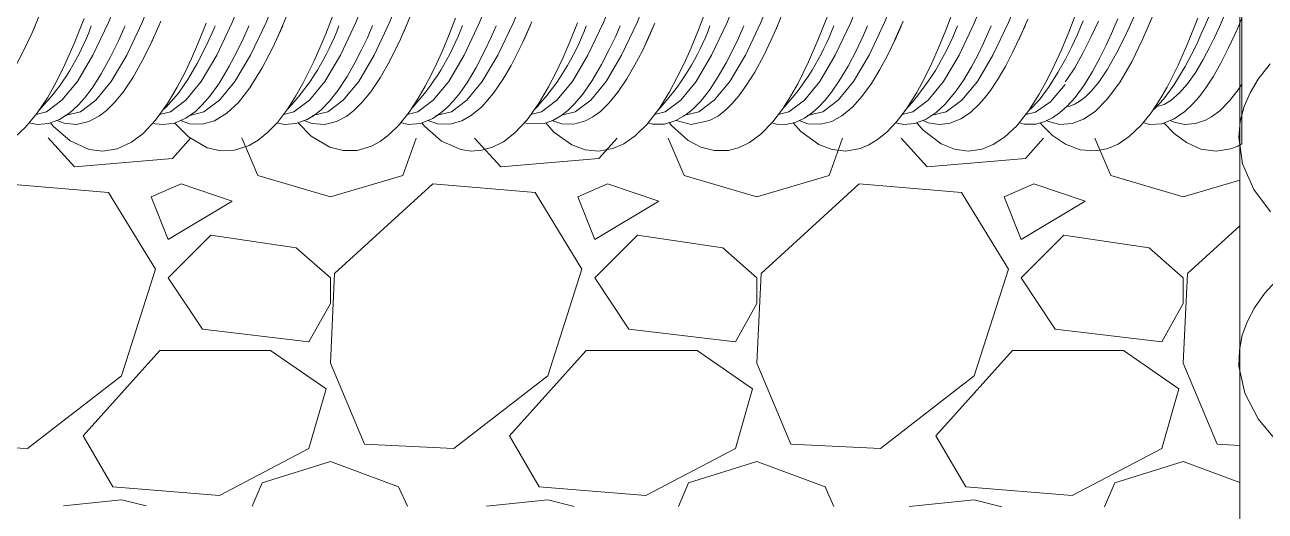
# Model space of a CAD drawing. Header units: millimetres. Extents: x 4229 to 8429, y -1187 to 1783.
# Drawn here: x 7323.5 to 7467.5, y 948.5 to 1004.9 of the extents above; entities that cross this region are included whole.
import ezdxf

# ---------------------------------------------------------------- set-up
doc = ezdxf.new("R2010")
doc.units = ezdxf.units.MM

msp = doc.modelspace()

# ---------------------------------------------------------------- linework, layer by layer
at = {"lineweight": 5}
for p, q in [((7464.56, 1205.49), (7464.56, 907.55)), ((7464.79, 991.14), (7464.79, 1047.39)), ((7466.7, 998.63), (7468.1, 1000.41)), ((7465.76, 997.05), (7466.7, 998.63)), ((7465.07, 995.45), (7465.76, 997.05)), ((7464.61, 993.73), (7465.07, 995.45)), ((7464.44, 991.91), (7464.61, 993.73)), ((7329.29, 988.45), (7326.22, 991.8)), ((7342.8, 991.8), (7340.68, 989.44)), ((7348.72, 991.8), (7350.58, 987.46)), ((7367.4, 987.46), (7368.95, 991.79)), ((7378.79, 988.45), (7375.73, 991.79)), ((7392.28, 991.79), (7390.17, 989.44)), ((7398.22, 991.79), (7400.07, 987.46)), ((7416.9, 987.46), (7418.44, 991.78)), ((7428.28, 988.45), (7425.23, 991.78)), ((7441.77, 991.78), (7439.67, 989.44)), ((7447.72, 991.78), (7449.57, 987.46)), ((7464.87, 988.81), (7464.44, 991.91)), ((7340.68, 989.44), (7329.29, 988.45)), ((7390.17, 989.44), (7378.79, 988.45)), ((7439.67, 989.44), (7428.28, 988.45)), ((7466.19, 985.81), (7464.87, 988.81)), ((7333.25, 985.48), (7321.37, 986.47)), ((7341.67, 986.47), (7338.2, 984.99)), ((7347.61, 984.49), (7341.67, 986.47)), ((7350.58, 987.46), (7358.99, 984.99)), ((7358.99, 984.99), (7367.4, 987.46)), ((7370.87, 986.47), (7359.48, 976.08)), ((7382.75, 985.48), (7370.87, 986.47)), ((7391.16, 986.47), (7387.7, 984.99)), ((7397.1, 984.49), (7391.16, 986.47)), ((7400.07, 987.46), (7408.49, 984.99)), ((7408.49, 984.99), (7416.9, 987.46)), ((7420.37, 986.47), (7408.98, 976.08)), ((7432.24, 985.48), (7420.37, 986.47)), ((7440.66, 986.47), (7437.19, 984.99)), ((7446.6, 984.49), (7440.66, 986.47)), ((7449.57, 987.46), (7457.98, 984.99)), ((7457.98, 984.99), (7464.56, 986.92)), ((7338.7, 976.57), (7333.25, 985.48)), ((7338.2, 984.99), (7340.18, 980.04)), ((7388.19, 976.57), (7382.75, 985.48)), ((7387.7, 984.99), (7389.68, 980.04)), ((7437.69, 976.57), (7432.24, 985.48)), ((7437.19, 984.99), (7439.17, 980.04)), ((7468.13, 983.22), (7466.19, 985.81)), ((7340.18, 980.04), (7347.61, 984.49)), ((7389.68, 980.04), (7397.1, 984.49)), ((7439.17, 980.04), (7446.6, 984.49)), ((7345.13, 980.53), (7340.18, 975.58)), ((7355.03, 979.05), (7345.13, 980.53)), ((7394.63, 980.53), (7389.68, 975.58)), ((7404.53, 979.05), (7394.63, 980.53)), ((7444.12, 980.53), (7439.17, 975.58)), ((7454.02, 979.05), (7444.12, 980.53)), ((7464.56, 981.63), (7458.48, 976.08)), ((7358.99, 975.58), (7355.03, 979.05)), ((7408.49, 975.58), (7404.53, 979.05)), ((7457.98, 975.58), (7454.02, 979.05)), ((7334.74, 964.2), (7338.7, 976.57)), ((7384.23, 964.2), (7388.19, 976.57)), ((7433.73, 964.2), (7437.69, 976.57)), ((7340.18, 975.58), (7344.14, 969.64)), ((7359.48, 976.08), (7358.99, 965.68)), ((7358.99, 972.61), (7358.99, 975.58)), ((7389.68, 975.58), (7393.64, 969.64)), ((7408.98, 976.08), (7408.49, 965.68)), ((7408.49, 972.61), (7408.49, 975.58)), ((7439.17, 975.58), (7443.13, 969.64)), ((7458.48, 976.08), (7457.98, 965.68)), ((7457.98, 972.61), (7457.98, 975.58)), ((7467.42, 973.76), (7469.15, 975.66)), ((7466.25, 972.09), (7467.42, 973.76)), ((7356.51, 968.16), (7358.99, 972.61)), ((7406.01, 968.16), (7408.49, 972.61)), ((7455.51, 968.16), (7457.98, 972.61)), ((7465.44, 970.57), (7466.25, 972.09)), ((7464.85, 968.93), (7465.44, 970.57)), ((7344.14, 969.64), (7356.51, 968.16)), ((7393.64, 969.64), (7406.01, 968.16)), ((7443.13, 969.64), (7455.51, 968.16)), ((7464.51, 967.18), (7464.85, 968.93)), ((7330.28, 957.27), (7339.19, 967.17)), ((7339.19, 967.17), (7352.06, 967.17)), ((7352.06, 967.17), (7358.49, 962.71)), ((7379.78, 957.27), (7388.69, 967.17)), ((7388.69, 967.17), (7401.56, 967.17)), ((7401.56, 967.17), (7407.99, 962.71)), ((7429.27, 957.27), (7438.18, 967.17)), ((7438.18, 967.17), (7451.05, 967.17)), ((7451.05, 967.17), (7457.49, 962.71)), ((7464.46, 965.33), (7464.51, 967.18)), ((7358.99, 965.68), (7362.95, 956.28)), ((7408.49, 965.68), (7412.45, 956.28)), ((7457.98, 965.68), (7461.94, 956.28)), ((7465.13, 962.21), (7464.46, 965.33)), ((7323.85, 955.78), (7334.74, 964.2)), ((7373.34, 955.78), (7384.23, 964.2)), ((7422.84, 955.78), (7433.73, 964.2)), ((7358.49, 962.71), (7356.51, 955.78)), ((7407.99, 962.71), (7406.01, 955.78)), ((7457.49, 962.71), (7455.51, 955.78)), ((7466.67, 959.24), (7465.13, 962.21)), ((7468.72, 956.76), (7466.67, 959.24)), ((7313.45, 956.28), (7323.85, 955.78)), ((7333.75, 951.33), (7330.28, 957.27)), ((7362.95, 956.28), (7373.34, 955.78)), ((7383.24, 951.33), (7379.78, 957.27)), ((7412.45, 956.28), (7422.84, 955.78)), ((7432.74, 951.33), (7429.27, 957.27)), ((7461.94, 956.28), (7464.56, 956.15)), ((7356.51, 955.78), (7346.12, 950.34)), ((7406.01, 955.78), (7395.62, 950.34)), ((7455.51, 955.78), (7445.11, 950.34)), ((7351.07, 951.82), (7358.99, 954.3)), ((7358.99, 954.3), (7366.91, 951.33)), ((7400.57, 951.82), (7408.49, 954.3)), ((7408.49, 954.3), (7416.41, 951.33)), ((7450.06, 951.82), (7457.98, 954.3)), ((7457.98, 954.3), (7464.56, 951.83)), ((7349.91, 949.12), (7351.07, 951.82)), ((7399.39, 949.07), (7400.57, 951.82)), ((7448.86, 949.03), (7450.06, 951.82)), ((7346.12, 950.34), (7333.75, 951.33)), ((7366.91, 951.33), (7367.94, 949.1)), ((7395.62, 950.34), (7383.24, 951.33)), ((7416.41, 951.33), (7417.45, 949.06)), ((7445.11, 950.34), (7432.74, 951.33)), ((7334.74, 949.84), (7328.03, 949.14)), ((7337.6, 949.13), (7334.74, 949.84)), ((7384.23, 949.84), (7377.1, 949.09)), ((7387.28, 949.08), (7384.23, 949.84)), ((7433.73, 949.84), (7426.17, 949.05)), ((7436.95, 949.04), (7433.73, 949.84))]:
    msp.add_line(p, q, dxfattribs=at)
at = {"lineweight": 5, "flags": 128}
for points in [[(7358.37, 1088.24), (7358.36, 1088.21), (7356.57, 1083.71), (7354.76, 1078.55), (7352.98, 1072.86), (7351.19, 1066.73), (7349.38, 1060.24), (7347.59, 1053.53), (7345.8, 1046.71), (7343.99, 1039.87), (7342.2, 1033.16), (7340.42, 1026.69), (7338.61, 1020.54), (7336.82, 1014.86), (7335.03, 1009.72), (7333.22, 1005.19), (7331.43, 1001.4), (7329.65, 998.37), (7327.83, 996.17), (7326.05, 994.83), (7324.84, 994.53)], [(7362.3, 1088.25), (7362.29, 1088.22), (7360.48, 1083.69), (7358.69, 1078.55), (7356.9, 1072.87), (7355.09, 1066.72), (7353.3, 1060.25), (7351.52, 1053.54), (7349.71, 1046.69), (7347.92, 1039.88), (7346.13, 1033.17), (7344.32, 1026.67), (7342.53, 1020.55), (7340.75, 1014.86), (7338.93, 1009.7), (7337.15, 1005.2), (7335.36, 1001.4), (7333.55, 998.36), (7331.76, 996.17), (7329.97, 994.84), (7328.17, 994.39)], [(7376.66, 1088.25), (7376.63, 1088.21), (7374.85, 1083.7), (7373.06, 1078.56), (7371.25, 1072.86), (7369.46, 1066.73), (7367.67, 1060.25), (7365.86, 1053.52), (7362.29, 1039.89), (7360.48, 1033.15), (7358.69, 1026.68), (7356.9, 1020.55), (7355.09, 1014.85), (7353.3, 1009.71), (7351.52, 1005.2), (7349.71, 1001.39), (7347.92, 998.37), (7346.13, 996.17), (7344.32, 994.83), (7342.67, 994.42)], [(7387.08, 1088.21), (7385.29, 1083.7), (7383.5, 1078.56), (7381.69, 1072.86), (7379.9, 1066.73), (7378.12, 1060.25), (7376.31, 1053.52), (7372.73, 1039.89), (7370.92, 1033.15), (7369.13, 1026.68), (7367.35, 1020.55), (7365.53, 1014.85), (7363.75, 1009.71), (7361.96, 1005.2), (7360.15, 1001.39), (7358.36, 998.37), (7356.57, 996.17), (7354.76, 994.83), (7353.55, 994.53)], [(7415.82, 1088.22), (7414.01, 1083.69), (7412.22, 1078.55), (7410.43, 1072.87), (7408.62, 1066.72), (7406.83, 1060.25), (7405.05, 1053.54), (7403.23, 1046.69), (7401.45, 1039.88), (7399.66, 1033.17), (7397.85, 1026.67), (7396.06, 1020.55), (7394.27, 1014.86), (7392.46, 1009.7), (7390.68, 1005.2), (7388.89, 1001.4), (7387.08, 998.36), (7385.29, 996.17), (7383.5, 994.84), (7382.25, 994.53)], [(7444.28, 1087.6), (7442.57, 1083.23), (7440.85, 1078.28), (7439.15, 1072.86), (7437.36, 1066.73), (7435.55, 1060.24), (7433.76, 1053.53), (7431.97, 1046.71), (7430.16, 1039.87), (7428.38, 1033.16), (7426.59, 1026.69), (7424.78, 1020.54), (7422.99, 1014.86), (7421.2, 1009.72), (7419.39, 1005.19), (7417.6, 1001.4), (7415.82, 998.37), (7414.01, 996.17), (7412.22, 994.83), (7410.99, 994.53)], [(7371.26, 1084.54), (7370.92, 1083.69), (7369.13, 1078.55), (7367.35, 1072.87), (7365.53, 1066.72), (7363.75, 1060.25), (7361.96, 1053.54), (7360.15, 1046.69), (7358.36, 1039.88), (7356.57, 1033.17), (7354.76, 1026.67), (7352.98, 1020.55), (7351.19, 1014.86), (7349.38, 1009.7), (7347.59, 1005.2), (7345.8, 1001.4), (7343.99, 998.36), (7342.2, 996.17), (7340.42, 994.84), (7339.16, 994.52)], [(7389.48, 1084.38), (7389.22, 1083.71), (7387.41, 1078.55), (7385.62, 1072.86), (7383.83, 1066.73), (7382.02, 1060.24), (7380.23, 1053.53), (7378.44, 1046.71), (7376.63, 1039.87), (7374.85, 1033.16), (7373.06, 1026.69), (7371.25, 1020.54), (7369.46, 1014.86), (7367.67, 1009.72), (7365.86, 1005.19), (7364.08, 1001.4), (7362.29, 998.37), (7360.48, 996.17), (7358.69, 994.83), (7356.9, 994.39), (7356.9, 994.39)], [(7400, 1084.57), (7399.66, 1083.71), (7397.85, 1078.55), (7396.06, 1072.86), (7394.27, 1066.73), (7392.46, 1060.24), (7390.68, 1053.53), (7388.89, 1046.71), (7387.08, 1039.87), (7385.29, 1033.16), (7383.5, 1026.69), (7381.69, 1020.54), (7379.9, 1014.86), (7378.12, 1009.72), (7376.31, 1005.19), (7374.52, 1001.4), (7372.73, 998.37), (7370.92, 996.17), (7369.13, 994.83), (7367.92, 994.53)], [(7403.83, 1084.35), (7403.56, 1083.69), (7401.78, 1078.55), (7399.99, 1072.87), (7398.18, 1066.72), (7396.39, 1060.25), (7394.6, 1053.54), (7392.79, 1046.69), (7391, 1039.88), (7389.22, 1033.17), (7387.41, 1026.67), (7385.62, 1020.55), (7383.83, 1014.86), (7382.02, 1009.7), (7380.23, 1005.2), (7378.44, 1001.4), (7376.63, 998.36), (7374.85, 996.17), (7373.06, 994.84), (7371.25, 994.39)], [(7418.35, 1084.76), (7417.93, 1083.7), (7416.14, 1078.56), (7414.33, 1072.86), (7412.55, 1066.73), (7410.76, 1060.25), (7408.95, 1053.52), (7405.37, 1039.89), (7403.56, 1033.15), (7401.78, 1026.68), (7399.99, 1020.55), (7398.18, 1014.85), (7396.39, 1009.71), (7394.6, 1005.2), (7392.79, 1001.39), (7391, 998.37), (7389.22, 996.17), (7387.41, 994.83), (7385.83, 994.44)], [(7428.72, 1084.57), (7428.38, 1083.7), (7426.59, 1078.56), (7424.78, 1072.86), (7422.99, 1066.73), (7421.2, 1060.25), (7419.39, 1053.52), (7415.82, 1039.89), (7414.01, 1033.15), (7412.22, 1026.68), (7410.43, 1020.55), (7408.62, 1014.85), (7406.83, 1009.71), (7405.05, 1005.2), (7403.23, 1001.39), (7401.45, 998.37), (7399.66, 996.17), (7397.85, 994.83), (7396.62, 994.53)], [(7432.62, 1084.5), (7432.3, 1083.71), (7430.49, 1078.55), (7428.7, 1072.86), (7426.92, 1066.73), (7425.11, 1060.24), (7423.32, 1053.53), (7421.53, 1046.71), (7419.72, 1039.87), (7417.93, 1033.16), (7416.14, 1026.69), (7414.33, 1020.54), (7412.55, 1014.86), (7410.76, 1009.72), (7408.95, 1005.19), (7407.16, 1001.4), (7405.37, 998.37), (7403.56, 996.17), (7401.78, 994.83), (7399.99, 994.39), (7399.99, 994.39)], [(7444.28, 1076.74), (7442.68, 1071.55), (7441.06, 1066.02), (7439.48, 1060.25), (7437.69, 1053.54), (7435.88, 1046.69), (7434.09, 1039.88), (7432.3, 1033.17), (7430.49, 1026.67), (7428.7, 1020.55), (7426.92, 1014.86), (7425.11, 1009.7), (7423.32, 1005.2), (7421.53, 1001.4), (7419.72, 998.36), (7417.93, 996.17), (7416.14, 994.84), (7414.34, 994.39)], [(7464.79, 1047.38), (7464.73, 1047.14), (7463.46, 1042.35), (7462.36, 1038.2), (7461.41, 1034.65), (7459.62, 1028.08), (7457.85, 1021.98), (7456.64, 1018.07), (7455.41, 1014.24), (7454.12, 1010.54), (7453.39, 1008.63), (7452.76, 1007.03), (7452.21, 1005.72), (7451.72, 1004.62), (7451.14, 1003.37), (7450.26, 1001.62), (7449.21, 999.78), (7448.19, 998.29), (7447.34, 997.26), (7446.64, 996.58), (7446.01, 996.09), (7445.39, 995.72), (7444.8, 995.5), (7444.49, 995.47)], [(7442.13, 993.81), (7442.34, 993.7), (7443.68, 993.38), (7445.1, 993.47), (7446.43, 993.97), (7447.76, 994.88), (7449.19, 996.33), (7450.66, 998.32), (7452.01, 1000.65), (7453.27, 1003.22), (7454.43, 1005.88), (7455.47, 1008.49), (7456.52, 1011.36), (7457.66, 1014.72), (7458.88, 1018.55), (7459.78, 1021.53), (7460.67, 1024.52), (7461.52, 1027.51), (7462.38, 1030.62), (7463.46, 1034.6), (7464.78, 1039.59), (7464.79, 1039.63)], [(7464.79, 1040.69), (7464.78, 1040.64), (7463.57, 1035.95), (7462.54, 1032.01), (7461.67, 1028.78), (7460.97, 1026.22), (7460.44, 1024.31), (7459.73, 1021.86), (7458.89, 1019.03), (7457.93, 1015.89), (7456.93, 1012.78), (7455.71, 1009.23), (7454.56, 1006.24), (7453.57, 1003.9)], [(7444.28, 1038.9), (7442.57, 1032.53), (7440.85, 1026.37), (7439.15, 1020.55), (7437.36, 1014.86), (7435.55, 1009.7), (7433.76, 1005.2), (7431.97, 1001.4), (7430.16, 998.36), (7428.38, 996.17), (7426.59, 994.84), (7425.35, 994.53)], [(7444.28, 1024.62), (7442.68, 1019.26), (7441.06, 1014.25), (7439.48, 1009.71), (7437.69, 1005.2), (7435.88, 1001.39), (7434.09, 998.37), (7432.3, 996.17), (7430.49, 994.83), (7428.7, 994.39)], [(7454.49, 995.08), (7454.68, 995.23), (7455.74, 996.35), (7456.91, 997.91), (7458.23, 1000.08), (7458.92, 1001.41), (7459.55, 1002.69), (7460.09, 1003.86), (7460.54, 1004.9), (7460.91, 1005.76), (7461.3, 1006.73), (7461.91, 1008.28), (7462.74, 1010.51), (7463.78, 1013.49), (7464.69, 1016.28), (7464.79, 1016.62)], [(7464.79, 1011.18), (7463.86, 1008.69), (7462.95, 1006.43), (7462.19, 1004.68), (7461.59, 1003.38), (7461.09, 1002.37), (7460.31, 1000.89), (7459.44, 999.44), (7458.49, 998.1), (7457.56, 997.03), (7456.55, 996.15), (7455.76, 995.69), (7454.96, 995.45), (7454.88, 995.45)], [(7354.36, 1007.05), (7353.45, 1004.81), (7352.93, 1003.66)], [(7384.01, 993.56), (7384.94, 992.49), (7387.03, 991), (7388.57, 990.44), (7390.14, 990.29), (7391.78, 990.58), (7393.05, 991.14), (7394.37, 992.06), (7395.77, 993.42), (7397.18, 995.26), (7398.35, 997.14), (7399.26, 998.84), (7400.05, 1000.44), (7400.87, 1002.27), (7401.74, 1004.36), (7402.67, 1006.79)], [(7411.86, 1007.21), (7410.69, 1004.36)], [(7412.73, 993.56), (7413.61, 992.55), (7415.69, 991.03), (7417.23, 990.45), (7418.83, 990.29), (7420.48, 990.57), (7421.49, 990.99), (7422.52, 991.61), (7423.6, 992.49), (7424.71, 993.69), (7425.85, 995.19), (7427.05, 997.09), (7427.98, 998.8), (7428.77, 1000.41), (7429.58, 1002.24), (7430.43, 1004.32), (7431.36, 1006.75)], [(7427.08, 993.57), (7427.79, 992.72), (7429.88, 991.12), (7431.44, 990.49), (7433.03, 990.28), (7434.66, 990.52), (7435.94, 991.04), (7437.26, 991.9), (7438.66, 993.2), (7440.08, 994.99), (7441.28, 996.88), (7442.23, 998.61), (7443.02, 1000.2), (7443.85, 1002.02), (7444.72, 1004.09), (7445.65, 1006.51)], [(7322.35, 991.89), (7323.6, 993.04), (7324.93, 994.64), (7326.15, 996.47), (7327.13, 998.21), (7328.18, 1000.31), (7329.25, 1002.74), (7330.43, 1005.66)], [(7325.32, 1006.28), (7324.4, 1004.09)], [(7326.51, 993.56), (7326.83, 993.17), (7328.78, 991.47), (7331, 990.46), (7332.58, 990.28), (7334.23, 990.55), (7335.92, 991.33), (7337.26, 992.34), (7338.68, 993.85), (7340.08, 995.8), (7341.22, 997.7), (7342.09, 999.35), (7342.88, 1001.03), (7343.7, 1002.93), (7344.57, 1005.11)], [(7339.31, 1005.35), (7338.22, 1002.87)], [(7340.9, 993.54), (7342.53, 991.92), (7344.7, 990.67), (7346.26, 990.31), (7347.87, 990.38), (7349.56, 990.93), (7350.61, 991.54), (7351.7, 992.42), (7352.85, 993.61), (7354.01, 995.13), (7354.99, 996.68), (7355.81, 998.13), (7356.47, 999.42), (7357.11, 1000.75), (7357.77, 1002.24), (7358.46, 1003.89), (7359.38, 1006.26)], [(7355.25, 993.56), (7356.77, 992.01), (7358.92, 990.72), (7360.48, 990.33), (7362.09, 990.35), (7363.75, 990.85), (7364.76, 991.41), (7365.83, 992.22), (7366.96, 993.33), (7368.13, 994.79), (7369.16, 996.34), (7370.01, 997.81), (7370.69, 999.12), (7371.3, 1000.4), (7371.95, 1001.83), (7372.62, 1003.42), (7373.53, 1005.7)], [(7368.4, 1006.28), (7367.54, 1004.2)], [(7369.6, 993.55), (7369.93, 993.16), (7371.9, 991.45), (7374.14, 990.45), (7375.33, 990.29), (7376.55, 990.37), (7377.8, 990.72), (7379.07, 991.37), (7380.41, 992.4), (7381.82, 993.92), (7383.21, 995.86), (7384.32, 997.73), (7385.18, 999.37), (7385.97, 1001.04), (7386.8, 1002.95), (7387.67, 1005.14)], [(7382.37, 1005.29), (7381.29, 1002.82)], [(7396.67, 1005.13), (7395.62, 1002.78)], [(7398.32, 993.58), (7398.58, 993.23), (7400.51, 991.52), (7401.99, 990.73), (7403.55, 990.33), (7405.15, 990.35), (7406.38, 990.66), (7407.63, 991.27), (7408.94, 992.24), (7410.34, 993.67), (7411.48, 995.16), (7412.45, 996.67), (7413.24, 998.09), (7413.88, 999.34), (7414.5, 1000.64), (7415.59, 1003.15), (7416.8, 1006.18)], [(7425.47, 1005.34), (7424.49, 1003.09)], [(7439.94, 1005.57), (7438.89, 1003.18)], [(7438.95, 993.57), (7439.51, 993.41), (7440.89, 993.42), (7441.91, 993.7), (7442.83, 994.15), (7443.63, 994.7), (7444.48, 995.46), (7445.43, 996.51), (7446.48, 997.94), (7447.46, 999.53), (7448.32, 1001.09), (7449.04, 1002.55), (7449.68, 1003.92), (7450.41, 1005.62)], [(7440.14, 995.08), (7440.44, 995.33), (7441.39, 996.36), (7442.44, 997.76), (7443.45, 999.38), (7444.33, 1000.96), (7445.06, 1002.42), (7445.68, 1003.74), (7446.39, 1005.37)], [(7441.4, 993.56), (7441.63, 993.27), (7442.83, 992.1), (7444.32, 991.08), (7446.04, 990.43), (7447.82, 990.3), (7449.14, 990.56), (7450.42, 991.1), (7451.72, 991.98), (7453.1, 993.3), (7454.25, 994.73), (7455.27, 996.25), (7456.11, 997.69), (7456.79, 998.99), (7457.41, 1000.26), (7458.5, 1002.71), (7459.69, 1005.68)], [(7448.14, 1005.36), (7447.32, 1003.56), (7446.35, 1001.64), (7445.39, 999.95), (7444.52, 998.63), (7444.28, 998.31)], [(7453.33, 993.58), (7454.06, 993.38), (7455.51, 993.46), (7456.94, 994.01), (7458.19, 994.87), (7459.16, 995.8), (7459.86, 996.6), (7460.63, 997.62), (7461.45, 998.88), (7462.36, 1000.47), (7463.22, 1002.17), (7464.24, 1004.38), (7464.78, 1005.7)], [(7312.88, 993.83), (7313.31, 993.62), (7314.75, 993.36), (7316.19, 993.56), (7317.61, 994.22), (7319.05, 995.37), (7320.52, 997.06), (7321.96, 999.23), (7323.35, 1001.83), (7324.33, 1003.91), (7324.72, 1004.82)], [(7324.04, 993.57), (7324.98, 993.37), (7326.27, 993.47), (7327.54, 993.93), (7328.73, 994.7), (7329.72, 995.6), (7330.45, 996.42), (7331.35, 997.59), (7332.4, 999.23), (7333.48, 1001.21), (7334.38, 1003.05), (7335.09, 1004.64), (7335.16, 1004.8)], [(7327.24, 993.82), (7328.08, 993.5), (7329.51, 993.37), (7330.94, 993.7), (7332.21, 994.37), (7333.02, 995), (7333.9, 995.88), (7334.93, 997.13), (7336.09, 998.87), (7337.16, 1000.73), (7338.01, 1002.42), (7338.67, 1003.85), (7339.09, 1004.82)], [(7338.39, 993.55), (7338.66, 993.46), (7339.59, 993.36), (7340.89, 993.53), (7342.21, 994.09), (7343.32, 994.88), (7344.11, 995.63), (7345.04, 996.7), (7346.11, 998.19), (7347.22, 1000.04), (7348.15, 1001.79), (7348.87, 1003.31), (7349.48, 1004.68), (7349.53, 1004.81)], [(7339.54, 995.05), (7339.91, 995.34), (7341.36, 997.01), (7342.45, 998.59), (7343.52, 1000.43), (7344.57, 1002.48), (7345.49, 1004.51), (7345.61, 1004.81)], [(7341.6, 993.83), (7342.68, 993.45), (7344.11, 993.39), (7345.55, 993.8), (7346.98, 994.67), (7348.32, 995.93), (7349.65, 997.63), (7351.09, 999.95), (7352.23, 1002.14), (7353.23, 1004.29), (7353.46, 1004.82)], [(7352.81, 993.57), (7353.62, 993.38), (7355, 993.47), (7356.3, 993.95), (7357.13, 994.46), (7357.96, 995.12), (7358.89, 996.07), (7359.91, 997.36), (7360.93, 998.93), (7361.84, 1000.51), (7362.62, 1002.03), (7363.29, 1003.43), (7363.9, 1004.83)], [(7355.92, 993.81), (7356.87, 993.48), (7358.31, 993.38), (7359.71, 993.71), (7360.9, 994.35), (7361.72, 994.99), (7362.64, 995.9), (7363.68, 997.17), (7364.77, 998.77), (7365.7, 1000.4), (7366.48, 1001.91), (7367.12, 1003.26), (7367.78, 1004.76), (7367.8, 1004.8)], [(7367.15, 993.58), (7368.01, 993.37), (7369.45, 993.49), (7370.88, 994.07), (7371.81, 994.7), (7372.58, 995.37), (7373.24, 996.07), (7374.01, 997.01), (7374.91, 998.29), (7375.92, 999.98), (7376.89, 1001.85), (7377.7, 1003.57), (7378.25, 1004.81)], [(7370.29, 993.83), (7371.42, 993.44), (7372.86, 993.4), (7374.24, 993.78), (7375.39, 994.44), (7376.56, 995.43), (7377.91, 997), (7379, 998.58), (7379.96, 1000.2), (7380.77, 1001.74), (7381.44, 1003.14), (7382.17, 1004.82)], [(7381.51, 993.58), (7381.91, 993.43), (7383.82, 993.49), (7384.82, 993.84), (7385.75, 994.38), (7386.55, 995), (7387.34, 995.78), (7388.28, 996.9), (7389.37, 998.46), (7390.46, 1000.32), (7391.36, 1002.06), (7392.07, 1003.55), (7392.62, 1004.81)], [(7384.71, 993.81), (7385.86, 993.43), (7387.27, 993.4), (7388.61, 993.79), (7389.47, 994.25), (7390.34, 994.89), (7391.3, 995.82), (7392.36, 997.1), (7393.41, 998.67), (7394.35, 1000.27), (7395.17, 1001.84), (7395.88, 1003.33), (7396.54, 1004.83)], [(7395.87, 993.55), (7396.4, 993.41), (7397.77, 993.41), (7399.1, 993.81), (7400.24, 994.47), (7401.06, 995.14), (7401.98, 996.08), (7402.99, 997.36), (7404.01, 998.92), (7404.92, 1000.5), (7405.69, 1002.01), (7406.35, 1003.38), (7406.99, 1004.82)], [(7399.13, 993.83), (7400.86, 993.36), (7403.01, 993.81), (7404.03, 994.38), (7404.9, 995.07), (7405.64, 995.8), (7406.39, 996.68), (7407.27, 997.87), (7408.25, 999.43), (7409.3, 1001.37), (7410.21, 1003.28), (7410.89, 1004.8)], [(7410.24, 993.57), (7410.79, 993.41), (7411.87, 993.38), (7412.96, 993.61), (7414.01, 994.09), (7414.94, 994.74), (7415.71, 995.42), (7416.38, 996.13), (7417.17, 997.11), (7418.07, 998.41), (7419.09, 1000.13), (7420.05, 1001.99), (7420.86, 1003.72), (7421.33, 1004.81)], [(7413.42, 993.82), (7414.43, 993.45), (7415.88, 993.39), (7417.21, 993.73), (7418.36, 994.36), (7419.63, 995.41), (7420.7, 996.61), (7421.79, 998.12), (7422.78, 999.73), (7423.66, 1001.37), (7424.71, 1003.54), (7425.24, 1004.78)], [(7424.59, 993.55), (7425.54, 993.37), (7426.83, 993.47), (7428.15, 993.97), (7429.33, 994.74), (7430.37, 995.72), (7431.63, 997.25), (7432.51, 998.55), (7433.4, 1000.05), (7434.17, 1001.49), (7434.81, 1002.8), (7435.32, 1003.93), (7435.7, 1004.82)], [(7427.79, 993.83), (7428.38, 993.56), (7429.7, 993.36), (7430.95, 993.53), (7432.17, 994.02), (7433.28, 994.77), (7434.25, 995.67), (7434.87, 996.37), (7435.6, 997.31), (7436.43, 998.55), (7437.35, 1000.11), (7438.19, 1001.71), (7439.07, 1003.56), (7439.63, 1004.82)], [(7444.28, 998), (7442.57, 996), (7440.85, 994.79), (7439.71, 994.52)], [(7456.48, 993.83), (7456.92, 993.62), (7458.17, 993.37), (7459.43, 993.47), (7460.57, 993.86), (7461.28, 994.25), (7462.22, 994.95), (7463.36, 996.11), (7464.38, 997.4), (7464.79, 998.03)], [(7455.75, 993.55), (7455.75, 993.55), (7456.93, 992.34), (7458.36, 991.27), (7460.04, 990.52), (7461.82, 990.28), (7463.53, 990.56), (7464.33, 990.87), (7464.8, 991.12)]]:
    msp.add_lwpolyline(points, dxfattribs=at)
at = {"lineweight": 5}
for centre, radius, start, end in [((7305.77, 1013.8), 27, 316.0584, 340.5278), ((7333.35, 1014.55), 28.35, 316.8094, 339.9315), ((7346.95, 1014.98), 29.19, 317.054, 339.6477), ((7362.21, 1014.47), 28.19, 316.235, 339.982), ((7375.84, 1014.88), 29.02, 316.8795, 339.6827), ((7390.15, 1014.92), 29.08, 317.0258, 339.6487), ((7403.18, 1015.74), 30.61, 317.4309, 339.1121)]:
    msp.add_arc(centre, radius, start, end, dxfattribs=at)

doc.saveas('drawing.dxf')
